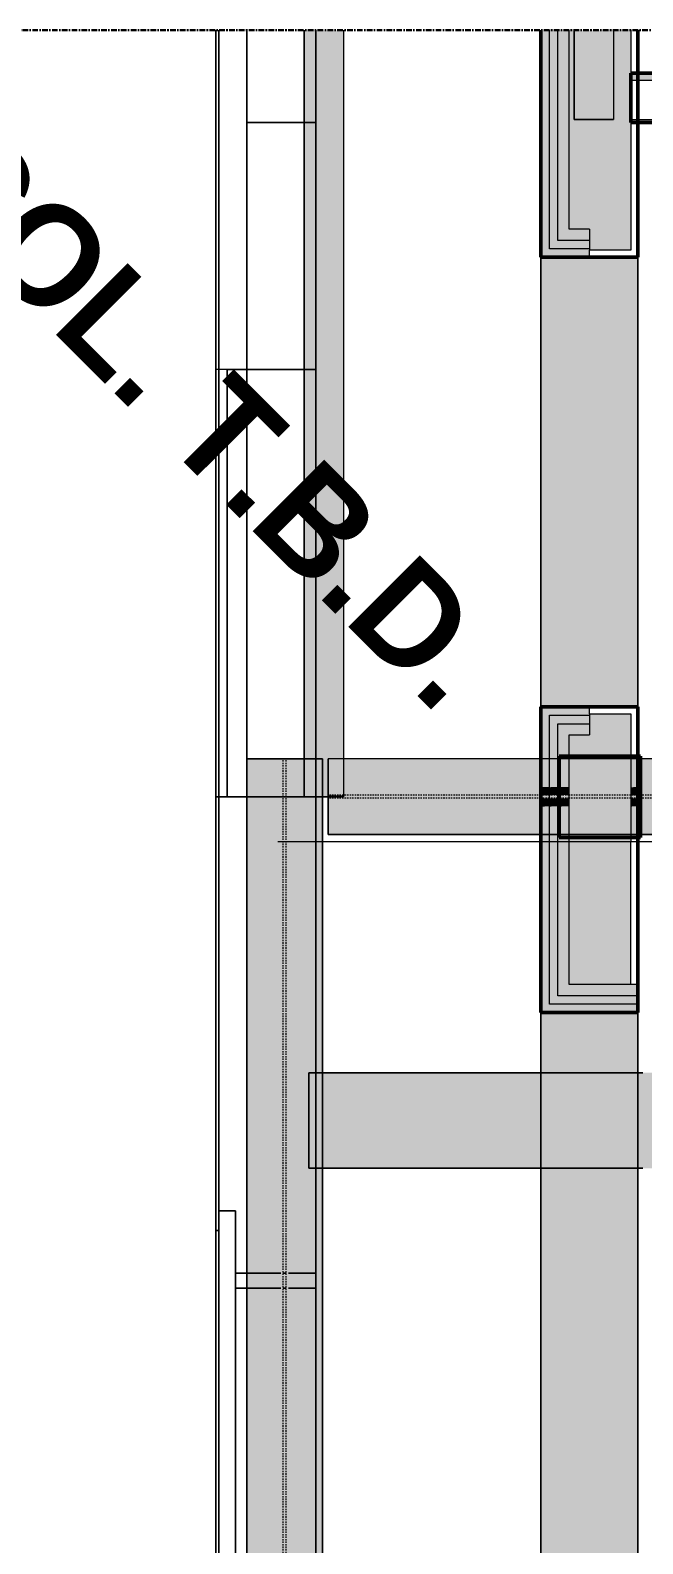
# Model space of a CAD drawing. Header units: inches. Extents: x -15746 to 650, y -81 to 12338.
# Drawn here: x -1324.6 to -1270.1, y 11712.5 to 11847.2 of the extents above; entities that cross this region are included whole.
import ezdxf

# ---------------------------------------------------------------- set-up
doc = ezdxf.new("R2010")
doc.units = ezdxf.units.IN
doc.header["$MEASUREMENT"] = 0
doc.linetypes.add('Grid Line 1_2_', pattern=[0.875, 0.5, -0.125, 0.125, -0.125])
doc.linetypes.add('Hidden 1_8_', pattern=[0.1875, 0.125, -0.0625])
for name, color, linetype, lineweight in [('A-DETL-THIN', 151, 'Continuous', 9), ('A-WALL', 113, 'Continuous', 13), ('I-WALL', 2, 'Continuous', 13), ('S-BEAM', 12, 'Continuous', 9), ('S-COLS', 52, 'Continuous', 9), ('S-COLS-IDEN', 171, 'Continuous', 30), ('S-GRID', 1, 'Continuous', 9)]:
    doc.layers.add(name, color=color, linetype=linetype, lineweight=lineweight)
doc.styles.add('Century Gothic_B', font='', dxfattribs={"height": 9})
doc.styles.get('Century Gothic_B').set_extended_font_data('Century Gothic', bold=True)

# ---------------------------------------------------------------- blocks, each defined once
blk = doc.blocks.new('CTR - 1st Phase - Shell_rvt-2-FRAMING PLAN - 2ND FLOOR AT RAMP')
at = {"layer": 'A-WALL', "transparency": 33554585}
h = blk.add_hatch(color=23, dxfattribs=at)
h.paths.add_polyline_path([(-3831.07, 11551.9), (-3831.07, 11567.04), (-3823.2, 11567.04), (-3823.2, 11567.79), (-3831.82, 11567.79), (-3831.82, 11551.9)], flags=0)
h.paths.add_polyline_path([(-3823.2, 11759.79), (-3823.2, 11760.54), (-3831.07, 11760.54), (-3831.07, 11786.24), (-3827.51, 11786.24), (-3827.51, 11786.99), (-3831.82, 11786.99), (-3831.82, 11759.79), (-3825.9, 11759.79)], flags=0)
h.paths.add_polyline_path([(-3831.82, 11826.99), (-3827.51, 11826.99), (-3827.51, 11827.74), (-3831.07, 11827.74), (-3831.07, 11847.19), (-3831.82, 11847.19)], flags=0)
at = {"layer": 'A-WALL', "lineweight": 5, "transparency": 33554585}
h = blk.add_hatch(color=31, dxfattribs=at)
h.paths.add_polyline_path([(-3830.32, 11551.9), (-3830.32, 11566.29), (-3823.2, 11566.29), (-3823.2, 11567.04), (-3831.07, 11567.04), (-3831.07, 11551.9)], flags=0)
h.paths.add_polyline_path([(-3823.2, 11760.54), (-3823.2, 11761.29), (-3830.32, 11761.29), (-3830.32, 11785.49), (-3827.51, 11785.49), (-3827.51, 11786.24), (-3831.07, 11786.24), (-3831.07, 11760.54), (-3825.9, 11760.54)], flags=0)
h.paths.add_polyline_path([(-3831.07, 11827.74), (-3827.51, 11827.74), (-3827.51, 11828.49), (-3830.32, 11828.49), (-3830.32, 11847.19), (-3831.07, 11847.19)], flags=0)
h = blk.add_hatch(color=31, dxfattribs=at)
h.paths.add_polyline_path([(-3829.32, 11551.9), (-3829.32, 11565.29), (-3823.2, 11565.29), (-3823.2, 11566.29), (-3830.32, 11566.29), (-3830.32, 11551.9)], flags=0)
h.paths.add_polyline_path([(-3830.32, 11761.29), (-3823.2, 11761.29), (-3823.2, 11762.29), (-3829.32, 11762.29), (-3829.32, 11775.36), (-3830.2, 11775.36), (-3830.2, 11782.61), (-3829.32, 11782.61), (-3829.32, 11784.49), (-3827.51, 11784.49), (-3827.51, 11785.49), (-3830.32, 11785.49), (-3830.32, 11766.2)], flags=0)
h.paths.add_polyline_path([(-3830.32, 11828.49), (-3827.51, 11828.49), (-3827.51, 11829.49), (-3829.32, 11829.49), (-3829.32, 11847.19), (-3830.32, 11847.19)], flags=0)
h = blk.add_hatch(color=31, dxfattribs=at)
h.paths.add_polyline_path([(-3823.82, 11551.9), (-3823.82, 11565.29), (-3829.32, 11565.29), (-3829.32, 11551.9), (-3825.9, 11551.9)], flags=0)
h.paths.add_polyline_path([(-3829.32, 11762.29), (-3823.82, 11762.29), (-3823.82, 11775.36), (-3829.32, 11775.36), (-3829.32, 11766.2)], flags=0)
h.paths.add_polyline_path([(-3823.82, 11782.61), (-3823.82, 11786.36), (-3827.51, 11786.36), (-3827.51, 11784.49), (-3829.32, 11784.49), (-3829.32, 11782.61), (-3825.9, 11782.61)], flags=0)
h.paths.add_polyline_path([(-3825.9, 11827.61), (-3823.82, 11827.61), (-3823.82, 11847.19), (-3829.32, 11847.19), (-3829.32, 11829.49), (-3827.51, 11829.49), (-3827.51, 11827.61)], flags=0)
for color, points in [(13, [(-3831.82, 11786.99), (-3823.2, 11786.99), (-3823.2, 11826.99), (-3831.82, 11826.99), (-3831.82, 11806.71)]), (31, [(-3830.2, 11775.36), (-3829.32, 11775.36), (-3829.32, 11782.61), (-3830.2, 11782.61), (-3830.2, 11776.18)]), (31, [(-3829.32, 11775.36), (-3823.82, 11775.36), (-3823.82, 11782.61), (-3829.32, 11782.61), (-3829.32, 11776.33)]), (13, [(-3823.2, 11567.79), (-3823.2, 11759.79), (-3831.82, 11759.79), (-3831.82, 11567.79), (-3825.9, 11567.79)])]:
    blk.add_hatch(color=color, dxfattribs=at).paths.add_polyline_path(points, flags=0)
at = {"layer": 'A-WALL', "color": 254}
for p, q in [((-3860.72, 11817.01), (-3860.72, 11847.19)), ((-3860.47, 11742.15), (-3860.47, 11847.19)), ((-3857.97, 11838.99), (-3857.97, 11847.19)), ((-3851.85, 11847.19), (-3851.85, 11838.99)), ((-3851.85, 11838.99), (-3851.85, 11847.19)), ((-3823.2, 11847.19), (-3823.2, 11843.36)), ((-3852.87, 11838.99), (-3857.97, 11838.99)), ((-3857.97, 11838.99), (-3857.97, 11817.01)), ((-3857.97, 11817.01), (-3857.97, 11838.99)), ((-3851.85, 11838.99), (-3852.87, 11838.99)), ((-3851.85, 11838.99), (-3851.85, 11817.01)), ((-3851.85, 11817.01), (-3851.85, 11838.99)), ((-3823.2, 11838.99), (-3823.2, 11826.99)), ((-3823.2, 11826.99), (-3827.51, 11826.99)), ((-3860.72, 11778.99), (-3860.72, 11817.01)), ((-3860.72, 11817.01), (-3860.72, 11778.99)), ((-3859.72, 11817.01), (-3860.72, 11817.01)), ((-3852.87, 11817.01), (-3860.72, 11817.01)), ((-3859.72, 11817.01), (-3859.72, 11778.99)), ((-3859.72, 11778.99), (-3859.72, 11817.01)), ((-3859.72, 11817.01), (-3852.87, 11817.01)), ((-3852.87, 11817.01), (-3851.85, 11817.01)), ((-3851.85, 11817.01), (-3852.87, 11817.01)), ((-3851.85, 11782.35), (-3851.85, 11817.01)), ((-3851.85, 11817.01), (-3851.85, 11782.35)), ((-3823.2, 11786.99), (-3827.51, 11786.99)), ((-3823.2, 11786.99), (-3823.2, 11782.61)), ((-3851.85, 11782.35), (-3851.85, 11778.99)), ((-3851.85, 11778.99), (-3851.85, 11782.35)), ((-3823.2, 11782.61), (-3823.2, 11775.36)), ((-3860.72, 11740.4), (-3860.72, 11778.99)), ((-3860.7, 11778.99), (-3857.97, 11778.99)), ((-3859.72, 11778.99), (-3860.7, 11778.99)), ((-3857.97, 11778.99), (-3859.72, 11778.99)), ((-3857.97, 11778.99), (-3857.97, 11735.26)), ((-3857.97, 11735.26), (-3857.97, 11778.99)), ((-3857.97, 11778.99), (-3855.48, 11778.99)), ((-3855.48, 11778.99), (-3857.97, 11778.99)), ((-3855.48, 11778.99), (-3855.35, 11778.99)), ((-3855.35, 11778.99), (-3855.48, 11778.99)), ((-3855.35, 11778.99), (-3855.22, 11778.99)), ((-3855.22, 11778.99), (-3855.35, 11778.99)), ((-3855.22, 11778.99), (-3855.09, 11778.99)), ((-3855.09, 11778.99), (-3855.22, 11778.99)), ((-3855.09, 11778.99), (-3854.96, 11778.99)), ((-3854.96, 11778.99), (-3855.09, 11778.99)), ((-3854.74, 11778.99), (-3854.47, 11778.99)), ((-3854.47, 11778.99), (-3854.74, 11778.99)), ((-3851.85, 11778.99), (-3851.85, 11754.44)), ((-3823.2, 11775.36), (-3823.2, 11762.29)), ((-3851.85, 11754.42), (-3851.85, 11745.94)), ((-3851.85, 11745.94), (-3851.85, 11736.59)), ((-3860.47, 11740.4), (-3860.47, 11742.15)), ((-3860.47, 11742.15), (-3859.34, 11742.15)), ((-3859.34, 11742.15), (-3858.98, 11742.15)), ((-3858.98, 11742.15), (-3858.97, 11742.15)), ((-3858.97, 11742.15), (-3858.97, 11736.59)), ((-3860.72, 11702.38), (-3860.72, 11740.4)), ((-3860.72, 11740.4), (-3860.72, 11702.38)), ((-3860.47, 11740.4), (-3860.72, 11740.4)), ((-3860.47, 11740.4), (-3860.47, 11702.38)), ((-3860.47, 11702.38), (-3860.47, 11740.4)), ((-3858.97, 11736.59), (-3858.97, 11735.26)), ((-3858.97, 11735.26), (-3858.97, 11736.59)), ((-3858.97, 11736.59), (-3857.97, 11736.59)), ((-3857.97, 11736.59), (-3858.97, 11736.59)), ((-3857.97, 11736.59), (-3857.12, 11736.59)), ((-3857.12, 11736.59), (-3857.97, 11736.59)), ((-3857.12, 11736.59), (-3855.48, 11736.59)), ((-3855.48, 11736.59), (-3857.12, 11736.59)), ((-3855.46, 11736.59), (-3855.35, 11736.59)), ((-3855.35, 11736.59), (-3855.46, 11736.59)), ((-3855.33, 11736.59), (-3855.22, 11736.59)), ((-3855.22, 11736.59), (-3855.33, 11736.59)), ((-3855.2, 11736.59), (-3855.09, 11736.59)), ((-3855.09, 11736.59), (-3855.2, 11736.59)), ((-3855.07, 11736.59), (-3854.96, 11736.59)), ((-3854.96, 11736.59), (-3855.07, 11736.59)), ((-3854.26, 11736.59), (-3854.15, 11736.59)), ((-3854.15, 11736.59), (-3854.26, 11736.59)), ((-3854.12, 11736.59), (-3854.01, 11736.59)), ((-3854.01, 11736.59), (-3854.12, 11736.59)), ((-3853.98, 11736.59), (-3853.88, 11736.59)), ((-3853.88, 11736.59), (-3853.98, 11736.59)), ((-3853.84, 11736.59), (-3851.85, 11736.59)), ((-3851.85, 11736.59), (-3853.84, 11736.59)), ((-3851.85, 11736.59), (-3851.85, 11735.26)), ((-3851.85, 11735.26), (-3851.85, 11736.59)), ((-3858.97, 11735.26), (-3857.97, 11735.26)), ((-3857.97, 11735.26), (-3858.97, 11735.26)), ((-3858.97, 11707.39), (-3858.97, 11735.26)), ((-3858.97, 11735.26), (-3858.97, 11707.39)), ((-3857.97, 11735.26), (-3857.19, 11735.26)), ((-3857.19, 11735.26), (-3857.97, 11735.26)), ((-3854.74, 11735.26), (-3854.47, 11735.26)), ((-3854.47, 11735.26), (-3854.74, 11735.26))]:
    blk.add_line(p, q, dxfattribs=at)
at = {"layer": 'A-WALL', "color": 253}
for p, q in [((-3860.72, 11847.19), (-3860.72, 11740.4)), ((-3860.47, 11847.19), (-3860.47, 11740.4)), ((-3857.97, 11838.99), (-3857.97, 11847.19)), ((-3851.85, 11838.99), (-3851.85, 11847.19)), ((-3831.07, 11827.74), (-3831.07, 11847.19)), ((-3830.32, 11828.49), (-3830.32, 11847.19)), ((-3829.32, 11829.49), (-3829.32, 11847.19)), ((-3823.82, 11847.19), (-3823.82, 11827.61)), ((-3857.97, 11838.99), (-3851.85, 11838.99)), ((-3851.85, 11556.21), (-3851.85, 11838.99)), ((-3823.2, 11839.24), (-3823.2, 11838.99)), ((-3827.51, 11829.49), (-3829.32, 11829.49)), ((-3827.51, 11829.49), (-3827.51, 11828.49)), ((-3827.51, 11827.74), (-3831.07, 11827.74)), ((-3827.51, 11828.49), (-3830.32, 11828.49)), ((-3827.51, 11828.49), (-3827.51, 11827.74)), ((-3827.51, 11827.74), (-3827.51, 11827.61)), ((-3827.51, 11826.99), (-3827.51, 11827.61)), ((-3823.82, 11827.61), (-3827.51, 11827.61)), ((-3831.82, 11826.99), (-3831.82, 11786.99)), ((-3823.2, 11786.99), (-3823.2, 11826.99)), ((-3827.51, 11786.36), (-3827.51, 11786.99)), ((-3831.07, 11774.99), (-3831.07, 11786.24)), ((-3831.07, 11786.24), (-3827.51, 11786.24)), ((-3830.32, 11774.99), (-3830.32, 11785.49)), ((-3830.32, 11785.49), (-3827.51, 11785.49)), ((-3827.51, 11786.36), (-3827.51, 11786.24)), ((-3827.51, 11786.36), (-3823.82, 11786.36)), ((-3827.51, 11786.24), (-3827.51, 11785.49)), ((-3827.51, 11785.49), (-3827.51, 11784.49)), ((-3823.82, 11786.36), (-3823.82, 11782.61)), ((-3829.32, 11782.61), (-3829.32, 11784.49)), ((-3829.32, 11784.49), (-3827.51, 11784.49)), ((-3829.32, 11775.36), (-3829.32, 11782.61)), ((-3823.82, 11782.61), (-3823.82, 11775.36)), ((-3831.07, 11760.54), (-3831.07, 11774.99)), ((-3830.32, 11761.29), (-3830.32, 11774.99)), ((-3829.32, 11774.99), (-3829.32, 11775.36)), ((-3829.32, 11762.29), (-3829.32, 11774.99)), ((-3823.82, 11775.36), (-3823.82, 11774.99)), ((-3823.82, 11762.29), (-3823.82, 11774.99)), ((-3823.2, 11761.29), (-3830.32, 11761.29)), ((-3823.82, 11762.29), (-3829.32, 11762.29)), ((-3823.2, 11762.29), (-3823.82, 11762.29)), ((-3823.2, 11762.29), (-3823.2, 11761.29)), ((-3823.2, 11760.54), (-3831.07, 11760.54)), ((-3831.82, 11759.79), (-3831.82, 11567.79)), ((-3823.2, 11567.79), (-3823.2, 11759.79)), ((-3858.97, 11742.15), (-3860.47, 11742.15)), ((-3858.97, 11700.63), (-3858.97, 11742.15)), ((-3860.72, 11740.4), (-3860.72, 11702.38)), ((-3860.47, 11740.4), (-3860.72, 11740.4)), ((-3860.47, 11740.4), (-3860.47, 11702.38))]:
    blk.add_line(p, q, dxfattribs=at)
at = {"layer": 'A-WALL', "color": 50}
for p, q in [((-3857.97, 11847.19), (-3857.97, 11838.99)), ((-3857.97, 11838.99), (-3857.97, 11847.19)), ((-3851.85, 11847.19), (-3851.85, 11838.99)), ((-3823.2, 11843.36), (-3823.2, 11842.74)), ((-3823.2, 11842.74), (-3823.2, 11839.24)), ((-3851.85, 11838.99), (-3851.85, 11817.01)), ((-3860.72, 11778.99), (-3860.72, 11817.01)), ((-3860.72, 11778.99), (-3860.72, 11817.01)), ((-3860.72, 11817.01), (-3860.72, 11778.99)), ((-3859.72, 11817.01), (-3860.72, 11817.01)), ((-3857.97, 11817.01), (-3860.72, 11817.01)), ((-3859.72, 11817.01), (-3859.72, 11778.99)), ((-3859.72, 11778.99), (-3859.72, 11817.01)), ((-3859.72, 11817.01), (-3857.97, 11817.01)), ((-3857.97, 11817.01), (-3857.97, 11782.35)), ((-3857.97, 11782.35), (-3857.97, 11817.01)), ((-3857.97, 11817.01), (-3852.87, 11817.01)), ((-3852.87, 11817.01), (-3857.97, 11817.01)), ((-3852.87, 11817.01), (-3851.85, 11817.01)), ((-3851.85, 11817.01), (-3852.87, 11817.01)), ((-3851.85, 11817.01), (-3851.85, 11782.35)), ((-3851.85, 11782.35), (-3851.85, 11817.01)), ((-3851.85, 11817.01), (-3851.85, 11782.35)), ((-3851.85, 11782.35), (-3851.85, 11817.01)), ((-3851.85, 11817.01), (-3851.85, 11782.35)), ((-3857.97, 11782.35), (-3857.97, 11778.99)), ((-3857.97, 11778.99), (-3857.97, 11782.35)), ((-3851.85, 11782.35), (-3851.85, 11778.99)), ((-3851.85, 11778.99), (-3851.85, 11782.35)), ((-3851.85, 11782.35), (-3851.85, 11778.99)), ((-3860.7, 11778.99), (-3857.97, 11778.99)), ((-3859.72, 11778.99), (-3860.7, 11778.99)), ((-3857.97, 11778.99), (-3859.72, 11778.99)), ((-3857.97, 11778.99), (-3855.51, 11778.99)), ((-3855.51, 11778.99), (-3857.97, 11778.99)), ((-3855.48, 11778.99), (-3855.35, 11778.99)), ((-3855.35, 11778.99), (-3855.48, 11778.99)), ((-3855.35, 11778.99), (-3855.22, 11778.99)), ((-3855.22, 11778.99), (-3855.35, 11778.99)), ((-3855.22, 11778.99), (-3855.09, 11778.99)), ((-3855.09, 11778.99), (-3855.22, 11778.99)), ((-3855.09, 11778.99), (-3854.96, 11778.99)), ((-3854.96, 11778.99), (-3855.09, 11778.99)), ((-3854.91, 11778.99), (-3854.85, 11778.99)), ((-3854.85, 11778.99), (-3854.91, 11778.99)), ((-3854.85, 11778.99), (-3854.8, 11778.99)), ((-3854.8, 11778.99), (-3854.85, 11778.99)), ((-3854.8, 11778.99), (-3854.74, 11778.99)), ((-3854.74, 11778.99), (-3854.8, 11778.99)), ((-3854.74, 11778.99), (-3854.47, 11778.99)), ((-3854.47, 11778.99), (-3854.74, 11778.99)), ((-3854.47, 11778.99), (-3854.42, 11778.99)), ((-3854.42, 11778.99), (-3854.47, 11778.99)), ((-3854.42, 11778.99), (-3854.37, 11778.99)), ((-3854.37, 11778.99), (-3854.42, 11778.99)), ((-3854.36, 11778.99), (-3854.31, 11778.99)), ((-3854.31, 11778.99), (-3854.36, 11778.99)), ((-3854.31, 11778.99), (-3854.13, 11778.99)), ((-3854.13, 11778.99), (-3854.31, 11778.99)), ((-3854.13, 11778.99), (-3854, 11778.99)), ((-3854, 11778.99), (-3854.13, 11778.99)), ((-3853.99, 11778.99), (-3853.87, 11778.99)), ((-3853.87, 11778.99), (-3853.99, 11778.99)), ((-3853.86, 11778.99), (-3853.73, 11778.99)), ((-3853.73, 11778.99), (-3853.86, 11778.99)), ((-3853.73, 11778.99), (-3852.87, 11778.99)), ((-3852.87, 11778.99), (-3853.73, 11778.99)), ((-3852.87, 11778.99), (-3851.85, 11778.99)), ((-3851.85, 11778.99), (-3852.87, 11778.99)), ((-3860.72, 11702.38), (-3860.72, 11740.4)), ((-3860.72, 11740.4), (-3860.47, 11740.4)), ((-3860.47, 11740.4), (-3860.72, 11740.4)), ((-3860.47, 11702.38), (-3860.47, 11740.4)), ((-3858.97, 11736.59), (-3858.97, 11735.26)), ((-3854.74, 11736.59), (-3854.47, 11736.59)), ((-3854.47, 11736.59), (-3854.74, 11736.59)), ((-3851.85, 11736.59), (-3851.85, 11735.26)), ((-3858.97, 11735.26), (-3858.97, 11708.71)), ((-3858.97, 11735.26), (-3858.97, 11708.71)), ((-3858.97, 11708.71), (-3858.97, 11735.26)), ((-3857.97, 11735.26), (-3857.97, 11720.05)), ((-3857.97, 11720.05), (-3857.97, 11735.26)), ((-3851.85, 11735.26), (-3851.85, 11707.39)), ((-3851.85, 11707.39), (-3851.85, 11735.26)), ((-3851.85, 11735.26), (-3851.85, 11708.71)), ((-3851.85, 11735.26), (-3851.85, 11708.71)), ((-3851.85, 11708.71), (-3851.85, 11735.26)), ((-3857.97, 11720.05), (-3857.97, 11707.39)), ((-3857.97, 11707.39), (-3857.97, 11720.05))]:
    blk.add_line(p, q, dxfattribs=at)
at = {"layer": 'A-WALL', "color": 53, "lineweight": 50}
for p, q in [((-3831.82, 11826.99), (-3831.82, 11847.19)), ((-3823.2, 11847.19), (-3823.2, 11826.99)), ((-3823.2, 11826.99), (-3831.82, 11826.99)), ((-3831.82, 11759.79), (-3831.82, 11786.99)), ((-3831.82, 11786.99), (-3823.2, 11786.99)), ((-3823.2, 11786.99), (-3823.2, 11782.61)), ((-3823.2, 11782.61), (-3823.2, 11775.36)), ((-3823.2, 11775.36), (-3823.2, 11759.79)), ((-3823.2, 11759.79), (-3831.82, 11759.79))]:
    blk.add_line(p, q, dxfattribs=at)
at = {"layer": 'A-WALL', "color": 33}
for p, q in [((-3831.82, 11551.9), (-3831.82, 11847.19)), ((-3827.51, 11826.99), (-3831.82, 11826.99)), ((-3823.2, 11826.99), (-3823.2, 11786.99)), ((-3827.51, 11786.99), (-3831.82, 11786.99)), ((-3823.2, 11760.54), (-3823.2, 11567.04)), ((-3823.2, 11759.79), (-3831.82, 11759.79))]:
    blk.add_line(p, q, dxfattribs=at)
at = {"layer": 'A-WALL', "color": 9}
for p, q in [((-3851.85, 11778.99), (-3851.85, 11782.35)), ((-3851.85, 11782.35), (-3851.85, 11778.99)), ((-3854.91, 11778.99), (-3854.85, 11778.99)), ((-3854.85, 11778.99), (-3854.91, 11778.99)), ((-3854.85, 11778.99), (-3854.8, 11778.99)), ((-3854.8, 11778.99), (-3854.85, 11778.99)), ((-3854.8, 11778.99), (-3854.74, 11778.99)), ((-3854.74, 11778.99), (-3854.8, 11778.99)), ((-3854.47, 11778.99), (-3854.42, 11778.99)), ((-3854.42, 11778.99), (-3854.47, 11778.99)), ((-3854.42, 11778.99), (-3854.37, 11778.99)), ((-3854.37, 11778.99), (-3854.42, 11778.99)), ((-3854.36, 11778.99), (-3854.31, 11778.99)), ((-3854.31, 11778.99), (-3854.36, 11778.99)), ((-3854.31, 11778.99), (-3854.13, 11778.99)), ((-3854.13, 11778.99), (-3854.31, 11778.99)), ((-3854.13, 11778.99), (-3854, 11778.99)), ((-3854, 11778.99), (-3854.13, 11778.99)), ((-3853.99, 11778.99), (-3853.87, 11778.99)), ((-3853.87, 11778.99), (-3853.99, 11778.99)), ((-3853.86, 11778.99), (-3852.87, 11778.99)), ((-3852.87, 11778.99), (-3853.86, 11778.99)), ((-3852.87, 11778.99), (-3851.85, 11778.99)), ((-3851.85, 11778.99), (-3852.87, 11778.99)), ((-3851.85, 11778.99), (-3851.85, 11754.44)), ((-3851.85, 11754.44), (-3851.85, 11778.99)), ((-3823.2, 11761.29), (-3823.2, 11760.54)), ((-3851.85, 11754.42), (-3851.85, 11745.94)), ((-3851.85, 11745.94), (-3851.85, 11754.42)), ((-3851.85, 11745.94), (-3851.85, 11735.26)), ((-3851.85, 11735.26), (-3851.85, 11745.94)), ((-3857.19, 11735.26), (-3855.48, 11735.26)), ((-3855.48, 11735.26), (-3857.19, 11735.26)), ((-3855.46, 11735.26), (-3855.35, 11735.26)), ((-3855.35, 11735.26), (-3855.46, 11735.26)), ((-3855.33, 11735.26), (-3855.22, 11735.26)), ((-3855.22, 11735.26), (-3855.33, 11735.26)), ((-3855.2, 11735.26), (-3855.09, 11735.26)), ((-3855.09, 11735.26), (-3855.2, 11735.26)), ((-3855.07, 11735.26), (-3854.96, 11735.26)), ((-3854.96, 11735.26), (-3855.07, 11735.26)), ((-3854.26, 11735.26), (-3854.15, 11735.26)), ((-3854.15, 11735.26), (-3854.26, 11735.26)), ((-3854.12, 11735.26), (-3854.01, 11735.26)), ((-3854.01, 11735.26), (-3854.12, 11735.26)), ((-3853.98, 11735.26), (-3853.88, 11735.26)), ((-3853.88, 11735.26), (-3853.98, 11735.26)), ((-3853.84, 11735.26), (-3851.85, 11735.26)), ((-3851.85, 11735.26), (-3853.84, 11735.26)), ((-3851.85, 11735.26), (-3851.85, 11707.39)), ((-3851.85, 11707.39), (-3851.85, 11735.26))]:
    blk.add_line(p, q, dxfattribs=at)
blk = doc.blocks.new('CTR - 1st Phase - Common Walls_rvt-2-FRAMING PLAN - 2ND FLOOR AT RAMP')
at = {"layer": 'A-WALL', "lineweight": 5, "transparency": 33554585}
blk.add_hatch(color=10, dxfattribs=at).paths.add_polyline_path([(-3823.82, 11842.74), (-3742.95, 11842.74), (-3742.95, 11843.36), (-3823.82, 11843.36)], flags=0)
at = {"layer": 'A-WALL', "transparency": 33554585}
blk.add_hatch(color=252, dxfattribs=at).paths.add_polyline_path([(-3742.95, 11838.99), (-3742.95, 11839.24), (-3823.82, 11839.24), (-3823.82, 11838.99), (-3783.52, 11838.99)], flags=0)
at = {"layer": 'I-WALL', "lineweight": 5, "transparency": 33554585}
for points in [[(-3852.47, 11745.94), (-3851.85, 11745.94), (-3851.85, 11754.44), (-3852.47, 11754.44), (-3852.47, 11745.94)], [(-3851.85, 11745.94), (-3851.24, 11745.94), (-3851.24, 11754.44), (-3851.85, 11754.42), (-3851.85, 11745.94)], [(-3823.2, 11745.94), (-3823.2, 11754.44), (-3831.82, 11754.44), (-3831.82, 11745.94), (-3825.9, 11745.94)]]:
    blk.add_hatch(color=8, dxfattribs=at).paths.add_polyline_path(points, flags=0)
h = blk.add_hatch(color=8, dxfattribs=at)
h.paths.add_polyline_path([(-3822.76, 11745.94), (-3822.76, 11754.44), (-3823.2, 11754.44), (-3823.2, 11745.94)], flags=0)
h.paths.add_polyline_path([(-3831.82, 11745.94), (-3831.82, 11754.44), (-3851.24, 11754.41), (-3851.24, 11745.94), (-3847.09, 11745.94)], flags=0)
h = blk.add_hatch(color=8, dxfattribs=at)
h.paths.add_polyline_path([(-3501.42, 11745.94), (-3501.42, 11754.44), (-3534.23, 11754.44), (-3534.23, 11745.94), (-3505.3, 11745.94)], flags=0)
h.paths.add_polyline_path([(-3534.63, 11745.94), (-3534.63, 11754.44), (-3536.32, 11754.44), (-3536.32, 11745.94), (-3535.06, 11745.94)], flags=0)
h.paths.add_polyline_path([(-3536.71, 11745.94), (-3536.71, 11754.44), (-3582.12, 11754.44), (-3582.12, 11745.94)], flags=0)
h.paths.add_polyline_path([(-3583.36, 11745.94), (-3582.51, 11745.94), (-3582.51, 11754.44), (-3584.2, 11754.44), (-3584.2, 11745.94), (-3583.4, 11745.94)], flags=0)
h.paths.add_polyline_path([(-3584.6, 11745.94), (-3584.6, 11754.44), (-3630, 11754.44), (-3630, 11745.94)], flags=0)
h.paths.add_polyline_path([(-3630.39, 11745.94), (-3630.39, 11754.44), (-3632.08, 11754.44), (-3632.08, 11745.94), (-3630.82, 11745.94)], flags=0)
h.paths.add_polyline_path([(-3632.48, 11745.94), (-3632.48, 11754.44), (-3677.88, 11754.44), (-3677.88, 11745.94)], flags=0)
h.paths.add_polyline_path([(-3679.12, 11745.94), (-3678.27, 11745.94), (-3678.27, 11754.44), (-3679.97, 11754.44), (-3679.97, 11745.94), (-3679.16, 11745.94)], flags=0)
h.paths.add_polyline_path([(-3680.36, 11745.94), (-3680.36, 11754.44), (-3725.76, 11754.44), (-3725.76, 11745.94), (-3698.76, 11745.94)], flags=0)
h.paths.add_polyline_path([(-3727, 11745.94), (-3726.15, 11745.94), (-3726.15, 11754.44), (-3727.85, 11754.44), (-3727.85, 11745.94), (-3727.04, 11745.94)], flags=0)
h.paths.add_polyline_path([(-3728.24, 11745.94), (-3728.24, 11754.44), (-3773.64, 11754.44), (-3773.64, 11745.94)], flags=0)
h.paths.add_polyline_path([(-3774.88, 11745.94), (-3774.04, 11745.94), (-3774.04, 11754.44), (-3775.73, 11754.44), (-3775.73, 11745.94), (-3774.92, 11745.94)], flags=0)
h.paths.add_polyline_path([(-3776.12, 11745.94), (-3776.12, 11754.44), (-3821.52, 11754.44), (-3821.52, 11745.94), (-3783.52, 11745.94)], flags=0)
h.paths.add_polyline_path([(-3822.76, 11745.94), (-3821.92, 11745.94), (-3821.92, 11754.44), (-3822.76, 11754.44), (-3822.76, 11753.71)], flags=0)
at = {"layer": 'A-WALL', "color": 53, "lineweight": 50}
for p, q in [((-3823.82, 11838.99), (-3823.82, 11843.36)), ((-3823.82, 11843.36), (-3742.95, 11843.36)), ((-3742.95, 11838.99), (-3823.82, 11838.99))]:
    blk.add_line(p, q, dxfattribs=at)
at = {"layer": 'A-WALL', "color": 255}
blk.add_line((-3823.82, 11843.36), (-3823.82, 11842.74), dxfattribs=at)
at = {"layer": 'A-WALL', "color": 50}
for p, q in [((-3823.82, 11843.36), (-3823.2, 11843.36)), ((-3823.82, 11842.74), (-3823.82, 11839.24))]:
    blk.add_line(p, q, dxfattribs=at)
at = {"layer": 'A-WALL', "color": 253}
for p, q in [((-3823.82, 11842.74), (-3742.95, 11842.74)), ((-3823.82, 11839.24), (-3742.95, 11839.24)), ((-3823.82, 11839.24), (-3823.82, 11838.99))]:
    blk.add_line(p, q, dxfattribs=at)
at = {"layer": 'A-WALL', "color": 254}
for p, q in [((-3823.2, 11843.36), (-3742.95, 11843.36)), ((-3823.2, 11838.99), (-3823.82, 11838.99))]:
    blk.add_line(p, q, dxfattribs=at)
at = {"layer": 'A-WALL', "color": 9}
blk.add_line((-3819.32, 11838.99), (-3823.2, 11838.99), dxfattribs=at)
at = {"layer": 'I-WALL', "color": 9}
for p, q in [((-3852.47, 11754.44), (-3851.85, 11754.44)), ((-3851.85, 11754.44), (-3852.47, 11754.44)), ((-3852.47, 11745.94), (-3852.47, 11754.44)), ((-3852.47, 11754.44), (-3852.47, 11745.94)), ((-3852.47, 11745.94), (-3851.85, 11745.94)), ((-3851.85, 11745.94), (-3852.47, 11745.94))]:
    blk.add_line(p, q, dxfattribs=at)
at = {"layer": 'I-WALL', "color": 253}
for p, q in [((-3851.85, 11754.44), (-3851.24, 11754.44)), ((-3851.24, 11754.44), (-3851.85, 11754.44)), ((-3851.24, 11754.44), (-3831.82, 11754.44)), ((-3831.82, 11754.44), (-3851.24, 11754.44)), ((-3823.2, 11754.44), (-3822.76, 11754.44)), ((-3822.76, 11754.44), (-3823.2, 11754.44)), ((-3851.85, 11745.94), (-3851.24, 11745.94)), ((-3851.24, 11745.94), (-3851.85, 11745.94)), ((-3851.24, 11745.94), (-3831.82, 11745.94)), ((-3831.82, 11745.94), (-3851.24, 11745.94)), ((-3823.2, 11745.94), (-3822.76, 11745.94)), ((-3822.76, 11745.94), (-3823.2, 11745.94))]:
    blk.add_line(p, q, dxfattribs=at)
at = {"layer": 'I-WALL', "color": 23}
for p, q in [((-3831.82, 11754.44), (-3823.2, 11754.44)), ((-3823.2, 11745.94), (-3831.82, 11745.94))]:
    blk.add_line(p, q, dxfattribs=at)
at = {"layer": 'I-WALL', "color": 33}
for p, q in [((-3823.2, 11754.44), (-3831.82, 11754.44)), ((-3831.82, 11745.94), (-3823.2, 11745.94))]:
    blk.add_line(p, q, dxfattribs=at)
blk = doc.blocks.new('W-Wide Flange - BEAM SIZE TBD-1867174-FRAMING PLAN - 2ND FLOOR AT RAMP')
at = {"layer": 'S-BEAM', "transparency": 33554483}
h = blk.add_hatch(color=256, dxfattribs=at)
h.paths.add_polyline_path([(-40.63, 3.36), (-47.14, 3.36), (-47.14, 0.87), (19.98, 0.87), (19.98, 3.36), (-30.04, 3.36)], flags=0)
h.paths.add_polyline_path([(44.12, 3.36), (28.86, 3.36), (28.86, 0.87), (47.78, 0.87), (47.78, 3.36)], flags=0)
h = blk.add_hatch(color=256, dxfattribs=at)
h.paths.add_polyline_path([(-40.63, 3.36), (-47.14, 3.36), (-47.14, -3.37), (19.98, -3.37), (19.98, 3.36), (-30.04, 3.36)], flags=0)
h.paths.add_polyline_path([(44.12, 3.36), (28.86, 3.36), (28.86, -3.37), (47.78, -3.37), (47.78, 3.36)], flags=0)
for points in [[(19.98, 3.36), (19.98, 0.87), (20.23, 0.87), (20.23, 3.36)], [(19.98, 3.36), (19.98, -3.37), (20.23, -3.37), (20.23, 3.36)], [(20.27, 3.36), (20.23, 3.36), (20.23, 0.87), (20.86, 0.87), (20.86, 3.36)], [(20.27, 3.36), (20.23, 3.36), (20.23, -3.37), (20.86, -3.37), (20.86, 3.36)], [(26.36, 3.36), (20.86, 3.36), (20.86, 0.87), (26.36, 0.87), (26.36, 2.66)], [(26.36, 3.36), (20.86, 3.36), (20.86, -3.37), (26.36, -3.37), (26.36, 2.66)], [(26.36, 3.36), (26.36, 0.87), (27.23, 0.87), (27.23, 3.36)], [(26.36, 3.36), (26.36, -3.37), (27.23, -3.37), (27.23, 3.36)], [(27.36, 3.36), (27.23, 3.36), (27.23, 0.87), (27.36, 0.87), (27.36, 2.66)], [(27.36, 3.36), (27.23, 3.36), (27.23, -3.37), (27.36, -3.37), (27.36, 2.66)], [(27.36, 3.36), (27.36, 0.87), (28.11, 0.87), (28.11, 3.36), (28.06, 3.36)], [(28.11, 3.36), (27.36, 3.36), (27.36, -3.37), (28.11, -3.37), (28.11, 2.66)], [(28.86, 3.36), (28.11, 3.36), (28.11, 0.87), (28.86, 0.87), (28.86, 2.66)], [(28.86, 3.36), (28.11, 3.36), (28.11, -3.37), (28.86, -3.37), (28.86, 2.66)], [(20.23, 0.87), (19.98, 0.84), (19.98, 0.13), (20.23, 0.15), (20.23, 0.84)], [(20.86, 0.87), (20.23, 0.84), (20.23, 0.13), (20.86, 0.15), (20.86, 0.84)], [(24.55, 0.87), (20.86, 0.84), (20.86, 0.13), (26.36, 0.15), (26.36, 0.87), (25.76, 0.87)], [(27.23, 0.87), (26.36, 0.85), (26.36, 0.13), (27.23, 0.15), (27.23, 0.85)], [(27.36, 0.87), (27.23, 0.85), (27.23, 0.13), (27.36, 0.15), (27.36, 0.85)], [(28.11, 0.87), (27.36, 0.85), (27.36, 0.13), (28.11, 0.15), (28.11, 0.85)], [(28.65, 0.87), (28.11, 0.85), (28.11, 0.13), (28.86, 0.14), (28.86, 0.87)], [(20.23, -0.14), (19.98, -0.15), (19.98, -0.88), (20.23, -0.84), (20.23, -0.15)], [(19.98, -0.88), (19.98, -3.37), (20.23, -3.37), (20.23, -0.88)], [(20.23, -0.14), (20.23, -0.88), (20.86, -0.84), (20.86, -0.14), (20.46, -0.14)], [(20.5, -0.88), (20.23, -0.88), (20.23, -3.37), (20.86, -3.37), (20.86, -0.88)], [(22.46, -0.14), (20.86, -0.15), (20.86, -0.88), (26.36, -0.85), (26.36, -0.14), (22.93, -0.14)], [(22.75, -0.88), (20.86, -0.88), (20.86, -3.37), (26.36, -3.37), (26.36, -0.88), (22.93, -0.88)], [(27.23, -0.14), (26.36, -0.15), (26.36, -0.88), (27.23, -0.85), (27.23, -0.15)], [(26.36, -0.88), (26.36, -3.37), (27.23, -3.37), (27.23, -0.88), (26.84, -0.88)], [(27.23, -0.14), (27.23, -0.88), (27.36, -0.85), (27.36, -0.14)], [(27.23, -0.88), (27.23, -3.37), (27.36, -3.37), (27.36, -0.88)], [(28.11, -0.14), (27.36, -0.15), (27.36, -0.88), (28.11, -0.85), (28.11, -0.15)], [(27.36, -0.88), (27.36, -3.37), (28.11, -3.37), (28.11, -0.88), (27.76, -0.88)], [(28.11, -0.14), (28.11, -0.88), (28.86, -0.85), (28.86, -0.14), (28.23, -0.14)], [(28.86, -0.88), (28.11, -0.88), (28.11, -3.37), (28.86, -3.37)]]:
    blk.add_hatch(color=256, dxfattribs=at).paths.add_polyline_path(points, flags=0)
h = blk.add_hatch(color=256, dxfattribs=at)
h.paths.add_polyline_path([(19.98, 0.87), (-47.14, 0.87), (-47.14, 0.13), (19.98, 0.15), (19.98, 0.84)], flags=0)
h.paths.add_polyline_path([(47.78, 0.87), (28.86, 0.85), (28.86, 0.13), (47.78, 0.13), (47.78, 0.74)], flags=0)
h = blk.add_hatch(color=256, dxfattribs=at)
h.paths.add_polyline_path([(19.98, -0.14), (-47.14, -0.14), (-47.14, -0.88), (19.98, -0.84), (19.98, -0.15)], flags=0)
h.paths.add_polyline_path([(33.53, -0.14), (28.86, -0.14), (28.86, -0.88), (47.78, -0.88), (47.78, -0.14), (44.12, -0.14)], flags=0)
h = blk.add_hatch(color=256, dxfattribs=at)
h.paths.add_polyline_path([(17.64, -0.88), (-47.14, -0.88), (-47.14, -3.37), (19.98, -3.37), (19.98, -0.88), (18.56, -0.88)], flags=0)
h.paths.add_polyline_path([(44.12, -0.88), (28.86, -0.88), (28.86, -3.37), (47.78, -3.37), (47.78, -0.88)], flags=0)
at = {"layer": 'S-BEAM'}
for p, q in [((-47.14, 3.36), (-47.14, -3.37)), ((-47.14, 0.13), (-47.14, 3.36)), ((-47.14, 3.36), (-47.14, 0.87)), ((-47.14, 0.87), (-47.14, 3.36)), ((19.98, 3.36), (-47.14, 3.36)), ((-47.14, 3.36), (-29.32, 3.36)), ((-47.14, 3.36), (-29.32, 3.36)), ((-47.14, 3.36), (19.98, 3.36)), ((-29.32, 3.36), (-28.93, 3.36)), ((-29.32, 3.36), (-28.93, 3.36)), ((-28.93, 3.36), (-28.5, 3.36)), ((-28.93, 3.36), (-28.5, 3.36)), ((-28.5, 3.36), (-28.12, 3.36)), ((-28.5, 3.36), (-28.12, 3.36)), ((-28.04, 3.36), (-27.67, 3.36)), ((-28.04, 3.36), (-27.67, 3.36)), ((-27.67, 3.36), (-27.24, 3.36)), ((-27.67, 3.36), (-27.24, 3.36)), ((-27.24, 3.36), (-26.84, 3.36)), ((-27.24, 3.36), (-26.84, 3.36)), ((-26.84, 3.36), (18.56, 3.36)), ((-26.84, 3.36), (18.56, 3.36)), ((18.56, 3.36), (18.95, 3.36)), ((18.56, 3.36), (18.95, 3.36)), ((18.95, 3.36), (19.38, 3.36)), ((18.95, 3.36), (19.38, 3.36)), ((19.38, 3.36), (19.76, 3.36)), ((19.38, 3.36), (19.76, 3.36)), ((19.8, 3.36), (19.98, 3.36)), ((19.8, 3.36), (19.98, 3.36)), ((20.23, 3.36), (19.98, 3.36)), ((19.98, 3.36), (20.23, 3.36)), ((19.98, 3.36), (20.23, 3.36)), ((19.98, 3.36), (20.23, 3.36)), ((20.86, 3.36), (20.27, 3.36)), ((20.27, 3.36), (20.86, 3.36)), ((20.27, 3.36), (20.86, 3.36)), ((20.27, 3.36), (20.86, 3.36)), ((26.36, 3.36), (20.86, 3.36)), ((20.86, 3.36), (26.36, 3.36)), ((20.86, 3.36), (26.36, 3.36)), ((20.86, 3.36), (26.36, 3.36)), ((27.23, 3.36), (26.36, 3.36)), ((26.36, 3.36), (27.23, 3.36)), ((26.36, 3.36), (27.23, 3.36)), ((26.36, 3.36), (27.23, 3.36)), ((27.36, 3.36), (27.23, 3.36)), ((27.23, 3.36), (27.36, 3.36)), ((27.23, 3.36), (27.36, 3.36)), ((27.23, 3.36), (27.36, 3.36)), ((28.11, 3.36), (27.36, 3.36)), ((27.36, 3.36), (28.11, 3.36)), ((27.36, 3.36), (28.11, 3.36)), ((27.36, 3.36), (28.11, 3.36)), ((28.82, 3.36), (28.11, 3.36)), ((28.11, 3.36), (28.82, 3.36)), ((28.11, 3.36), (28.82, 3.36)), ((28.11, 3.36), (28.82, 3.36)), ((47.78, 3.36), (28.86, 3.36)), ((28.86, 3.36), (47.78, 3.36)), ((28.86, 3.36), (47.78, 3.36)), ((28.86, 3.36), (47.78, 3.36)), ((47.78, 3.36), (47.78, 0.87)), ((47.78, 0.87), (47.78, 3.36)), ((47.78, 3.36), (47.78, 0.13)), ((47.78, -3.37), (47.78, 3.36)), ((-47.14, 0.87), (-47.14, 0.13)), ((-47.14, 0.13), (-47.14, 0.87)), ((-47.14, -0.14), (-47.14, 0.13)), ((47.78, 0.87), (47.78, 0.13)), ((47.78, 0.13), (47.78, 0.87)), ((47.78, 0.13), (47.78, -0.14)), ((-47.14, -0.88), (-47.14, -0.14)), ((-47.14, -0.14), (-47.14, -0.88)), ((-47.14, -3.37), (-47.14, -0.14)), ((-47.14, -3.37), (-47.14, -0.88)), ((-47.14, -0.88), (-47.14, -3.37)), ((47.78, -0.14), (47.78, -3.37)), ((47.78, -0.88), (47.78, -0.14)), ((47.78, -0.14), (47.78, -0.88)), ((47.78, -3.37), (47.78, -0.88)), ((47.78, -0.88), (47.78, -3.37)), ((-47.14, -3.37), (-28.08, -3.37)), ((-47.14, -3.37), (-28.08, -3.37)), ((-47.14, -3.37), (19.98, -3.37)), ((-47.14, -3.37), (19.98, -3.37)), ((-28.04, -3.37), (-27.67, -3.37)), ((-28.04, -3.37), (-27.67, -3.37)), ((-27.67, -3.37), (-27.24, -3.37)), ((-27.67, -3.37), (-27.24, -3.37)), ((-27.24, -3.37), (-26.84, -3.37)), ((-27.24, -3.37), (-26.84, -3.37)), ((-26.84, -3.37), (18.56, -3.37)), ((-26.84, -3.37), (18.56, -3.37)), ((18.56, -3.37), (18.95, -3.37)), ((18.56, -3.37), (18.95, -3.37)), ((18.95, -3.37), (19.38, -3.37)), ((18.95, -3.37), (19.38, -3.37)), ((19.38, -3.37), (19.76, -3.37)), ((19.38, -3.37), (19.76, -3.37)), ((19.8, -3.37), (19.98, -3.37)), ((19.8, -3.37), (19.98, -3.37)), ((19.98, -3.37), (20.23, -3.37)), ((19.98, -3.37), (20.23, -3.37)), ((19.98, -3.37), (20.23, -3.37)), ((19.98, -3.37), (20.23, -3.37)), ((20.23, -3.37), (20.86, -3.37)), ((20.23, -3.37), (20.86, -3.37)), ((20.23, -3.37), (20.86, -3.37)), ((20.23, -3.37), (20.86, -3.37)), ((20.86, -3.37), (26.36, -3.37)), ((20.86, -3.37), (26.36, -3.37)), ((20.86, -3.37), (26.36, -3.37)), ((20.86, -3.37), (26.36, -3.37)), ((26.36, -3.37), (27.23, -3.37)), ((26.36, -3.37), (27.23, -3.37)), ((26.36, -3.37), (27.23, -3.37)), ((26.36, -3.37), (27.23, -3.37)), ((27.23, -3.37), (27.36, -3.37)), ((27.23, -3.37), (27.36, -3.37)), ((27.23, -3.37), (27.36, -3.37)), ((27.23, -3.37), (27.36, -3.37)), ((27.36, -3.37), (28.11, -3.37)), ((27.36, -3.37), (28.11, -3.37)), ((27.36, -3.37), (28.11, -3.37)), ((27.36, -3.37), (28.11, -3.37)), ((28.11, -3.37), (28.86, -3.37)), ((28.11, -3.37), (28.86, -3.37)), ((28.11, -3.37), (28.86, -3.37)), ((28.11, -3.37), (28.86, -3.37)), ((28.86, -3.37), (47.78, -3.37)), ((28.86, -3.37), (47.78, -3.37)), ((28.86, -3.37), (47.78, -3.37)), ((28.86, -3.37), (47.78, -3.37))]:
    blk.add_line(p, q, dxfattribs=at)
at = {"layer": 'S-BEAM', "linetype": 'Hidden 1_8_'}
for p, q in [((-47.14, 0.13), (19.98, 0.13)), ((19.98, 0.13), (20.23, 0.13)), ((20.23, 0.13), (20.86, 0.13)), ((20.86, 0.13), (26.36, 0.13)), ((26.36, 0.13), (27.23, 0.13)), ((27.23, 0.13), (27.36, 0.13)), ((27.36, 0.13), (28.11, 0.13)), ((28.11, 0.13), (28.86, 0.13)), ((28.86, 0.13), (47.78, 0.13)), ((-47.14, -0.14), (19.98, -0.14)), ((19.98, -0.14), (20.23, -0.14)), ((20.23, -0.14), (20.86, -0.14)), ((20.86, -0.14), (26.36, -0.14)), ((26.36, -0.14), (27.23, -0.14)), ((27.23, -0.14), (27.36, -0.14)), ((27.36, -0.14), (28.11, -0.14)), ((28.11, -0.14), (28.86, -0.14)), ((28.86, -0.14), (47.78, -0.14))]:
    blk.add_line(p, q, dxfattribs=at)
blk = doc.blocks.new('W-Wide Flange - BEAM SIZE TBD-1866899-FRAMING PLAN - 2ND FLOOR AT RAMP')
at = {"layer": 'S-BEAM', "transparency": 33554483}
h = blk.add_hatch(color=256, dxfattribs=at)
h.paths.add_polyline_path([(-106.77, 0.88), (-33.1, 0.88), (17.37, 3.37), (-106.77, 3.37), (-106.77, 3.08)], flags=0)
h.paths.add_polyline_path([(57.06, 3.37), (105.41, 0.88), (119.37, 0.88), (119.37, 3.37), (62.7, 3.37)], flags=0)
for points in [[(-106.77, 3.08), (-106.77, -2.76), (119.37, -2.76), (119.37, 3.37), (-106.77, 3.37)], [(-33.1, 0.88), (105.41, 0.88), (57.06, 3.37), (17.37, 3.37)], [(-48.1, 0.14), (119.37, 0.16), (105.41, 0.88), (-33.1, 0.88), (-47.77, 0.15)], [(-106.77, -2.76), (119.37, -2.76), (119.37, -0.87), (-68.57, -0.87), (-99.36, -2.39)], [(-68.57, -0.87), (119.37, -0.87), (119.37, -0.14), (-54.37, -0.17), (-68, -0.85)], [(-106.77, -3.36), (119.37, -3.36), (119.37, -2.76), (-106.77, -2.76)], [(-106.77, -3.36), (119.37, -3.36), (119.37, -2.76), (-106.77, -2.76)]]:
    blk.add_hatch(color=256, dxfattribs=at).paths.add_polyline_path(points, flags=0)
h = blk.add_hatch(color=256, dxfattribs=at)
h.paths.add_polyline_path([(-106.77, 0.36), (-106.77, 0.14), (-47.77, 0.15), (-33.1, 0.88), (-106.77, 0.88), (-106.77, 0.48)], flags=0)
h.paths.add_polyline_path([(105.41, 0.88), (119.37, 0.19), (119.37, 0.88), (113.34, 0.88)], flags=0)
at = {"layer": 'S-BEAM'}
for p, q in [((119.37, 3.37), (-106.77, 3.37)), ((57.06, 3.37), (17.37, 3.37)), ((57.06, 3.37), (17.37, 3.37)), ((57.06, 3.37), (17.37, 3.37)), ((119.37, 3.37), (57.06, 3.37)), ((119.37, 3.37), (57.06, 3.37)), ((119.37, 3.37), (57.06, 3.37)), ((119.37, -2.76), (119.37, 3.37)), ((119.37, 3.37), (119.37, 0.88)), ((119.37, 0.88), (119.37, 3.37)), ((119.37, 3.37), (119.37, 0.19)), ((119.37, 0.88), (119.37, 0.14)), ((119.37, 0.14), (119.37, 0.88)), ((119.37, 0.14), (119.37, -0.14)), ((119.37, -0.35), (119.37, -0.14)), ((119.37, -0.14), (119.37, -0.87)), ((119.37, -0.14), (119.37, -2.76)), ((119.37, -0.87), (119.37, -0.35)), ((119.37, -2.76), (119.37, -0.87)), ((119.37, -0.87), (119.37, -2.76)), ((-106.77, -3.36), (119.37, -3.36)), ((119.37, -3.36), (-106.77, -3.36)), ((119.37, -3.36), (-106.77, -3.36)), ((119.37, -3.36), (-106.77, -3.36)), ((119.37, -3.36), (119.37, -2.76)), ((119.37, -2.76), (119.37, -3.36)), ((119.37, -3.36), (119.37, -2.76)), ((119.37, -2.76), (119.37, -3.36))]:
    blk.add_line(p, q, dxfattribs=at)
at = {"layer": 'S-BEAM', "linetype": 'Hidden 1_8_'}
for p, q in [((-106.77, 0.14), (119.37, 0.14)), ((-106.77, -0.14), (119.37, -0.14))]:
    blk.add_line(p, q, dxfattribs=at)
blk = doc.blocks.new('Timber-Column - COL_ T_B_D_-1868439-FRAMING PLAN - 2ND FLOOR AT RAMP')
at = {"layer": 'S-COLS', "transparency": 33554483}
blk.add_hatch(color=256, dxfattribs=at).paths.add_polyline_path([(3.62, -3.63), (3.62, 3.62), (-3.63, 3.62), (-3.63, -3.63), (0.67, -3.63)], flags=0)
at = {"layer": 'S-COLS', "lineweight": 50}
for p, q in [((-3.63, 3.62), (3.62, 3.62)), ((-3.63, -3.63), (-3.63, 3.62)), ((3.62, 3.62), (3.62, -3.63)), ((3.62, -3.63), (-3.63, -3.63))]:
    blk.add_line(p, q, dxfattribs=at)
at = {"layer": 'S-COLS'}
for p, q in [((-2.75, 3.62), (-3.63, 3.62)), ((-3.63, 3.62), (-3.63, -3.63)), ((2.75, 3.62), (-2.75, 3.62)), ((3.38, 3.62), (2.75, 3.62)), ((3.62, 3.62), (3.38, 3.62)), ((3.62, -3.63), (3.62, 3.62)), ((-3.63, -3.63), (-2.75, -3.63)), ((-2.75, -3.63), (2.75, -3.63)), ((2.75, -3.63), (3.35, -3.63)), ((3.38, -3.63), (3.62, -3.63))]:
    blk.add_line(p, q, dxfattribs=at)
blk = doc.blocks.new('TRUSS - 22_-V237-FRAMING PLAN - 2ND FLOOR AT RAMP')
at = {"layer": 'S-BEAM', "transparency": 33554483}
blk.add_hatch(color=256, dxfattribs=at).paths.add_polyline_path([(138.3, -0.04), (138.3, 1.75), (130.35, 1.75), (130.35, -1.75), (138.3, -1.75), (138.3, -0.39)], flags=0)
at = {"layer": 'S-BEAM'}
for p, q in [((130.35, 1.75), (138.3, 1.75)), ((130.35, 1.75), (138.3, 1.75)), ((138.3, -1.75), (138.3, 1.75)), ((138.3, 1.75), (138.3, -1.75)), ((138.3, -1.75), (130.35, -1.75)), ((130.35, -1.75), (138.3, -1.75))]:
    blk.add_line(p, q, dxfattribs=at)
blk = doc.blocks.new('TRUSS - 22_-1868990-FRAMING PLAN - 2ND FLOOR AT RAMP')
at = {"layer": 'S-BEAM', "transparency": 33554483}
for points in [[(168.42, 0.38), (165.06, 0.38), (165.06, 1.75), (100.22, 1.75), (100.22, -1.75), (108.42, -1.75), (108.42, -0.73), (165.06, -0.73), (165.06, -0.12), (168.42, -0.12)], [(168.42, 1.75), (168.29, 1.75), (168.29, 0.38), (168.42, 0.38)], [(165.06, -1.75), (165.06, -0.73), (108.42, -0.73), (108.42, -1.75), (160.96, -1.75)], [(168.42, -0.73), (165.06, -0.73), (165.06, -1.75), (168.42, -1.75), (168.42, -1.26)]]:
    blk.add_hatch(color=256, dxfattribs=at).paths.add_polyline_path(points, flags=0)
h = blk.add_hatch(color=256, dxfattribs=at)
h.paths.add_polyline_path([(168.42, -0.12), (165.06, -0.12), (165.06, -0.73), (168.42, -0.73)], flags=0)
h.paths.add_polyline_path([(168.29, 0.38), (168.29, 1.75), (165.06, 1.75), (165.06, 0.38), (168.24, 0.38)], flags=0)
at = {"layer": 'S-BEAM'}
for p, q in [((100.22, 1.75), (165.06, 1.75)), ((100.22, 1.75), (165.06, 1.75)), ((165.06, 1.75), (167.55, 1.75)), ((165.06, 1.75), (167.55, 1.75)), ((167.55, 1.75), (167.68, 1.75)), ((167.55, 1.75), (167.68, 1.75)), ((167.68, 1.75), (167.81, 1.75)), ((167.68, 1.75), (167.81, 1.75)), ((167.81, 1.75), (167.94, 1.75)), ((167.81, 1.75), (167.94, 1.75)), ((167.94, 1.75), (168.13, 1.75)), ((167.94, 1.75), (168.13, 1.75)), ((168.13, 1.75), (168.18, 1.75)), ((168.13, 1.75), (168.18, 1.75)), ((168.18, 1.75), (168.24, 1.75)), ((168.18, 1.75), (168.24, 1.75)), ((168.24, 1.75), (168.29, 1.75)), ((168.24, 1.75), (168.29, 1.75)), ((168.29, 1.75), (168.42, 1.75)), ((168.29, 1.75), (168.42, 1.75)), ((168.42, 0.38), (168.42, 1.75)), ((168.42, 1.75), (168.42, 0.38)), ((168.42, -0.12), (168.42, 0.38)), ((168.42, 0.38), (168.42, -0.12)), ((168.42, -0.73), (168.42, -0.12)), ((168.42, -0.12), (168.42, -0.73)), ((168.42, -1.75), (168.42, -0.73)), ((168.42, -0.73), (168.42, -1.75)), ((108.42, -1.75), (100.22, -1.75)), ((100.22, -1.75), (108.42, -1.75)), ((128.33, -1.75), (108.42, -1.75)), ((108.42, -1.75), (165.06, -1.75)), ((165.06, -1.75), (128.33, -1.75)), ((168.42, -1.75), (165.06, -1.75)), ((165.06, -1.75), (168.42, -1.75))]:
    blk.add_line(p, q, dxfattribs=at)

msp = doc.modelspace()

# ---------------------------------------------------------------- linework, layer by layer
at = {"layer": 'A-DETL-THIN'}
msp.add_line((-1200.27804, 11774.9894), (-1302.59054, 11774.9894), dxfattribs=at)
at = {"layer": 'S-GRID', "linetype": 'Grid Line 1_2_', "lineweight": 30}
msp.add_line((593.20697, 11847.1894), (-1434.4983, 11847.1894), dxfattribs=at)

# ---------------------------------------------------------------- block references
at = {"lineweight": 5}
for name in ['CTR - 1st Phase - Shell_rvt-2-FRAMING PLAN - 2ND FLOOR AT RAMP', 'CTR - 1st Phase - Common Walls_rvt-2-FRAMING PLAN - 2ND FLOOR AT RAMP']:
    msp.add_blockref(name, (2552.6332, 0), dxfattribs=at)
at = {"layer": 'S-BEAM'}
for name, p, rotation in [('TRUSS - 22_-1868990-FRAMING PLAN - 2ND FLOOR AT RAMP', (-1298.49054, 11947.4144), 270), ('TRUSS - 22_-V237-FRAMING PLAN - 2ND FLOOR AT RAMP', (-1274.49054, 11977.5394), 270), ('W-Wide Flange - BEAM SIZE TBD-1866899-FRAMING PLAN - 2ND FLOOR AT RAMP', (-1301.97554, 11662.9894), 89.99999999999997), ('W-Wide Flange - BEAM SIZE TBD-1867174-FRAMING PLAN - 2ND FLOOR AT RAMP', (-1250.33304, 11778.9894), 180)]:
    msp.add_blockref(name, p, dxfattribs=dict(at, rotation=rotation))
at = {"layer": 'S-COLS'}
msp.add_blockref('Timber-Column - COL_ T_B_D_-1868439-FRAMING PLAN - 2ND FLOOR AT RAMP', (-1273.94054, 11778.9894), dxfattribs=at)

# ---------------------------------------------------------------- texts
at = {"layer": 'S-COLS-IDEN', "lineweight": 9, "insert": (-1329.28438, 11839.79947), "char_height": 9, "width": 79.386, "attachment_point": 1, "rotation": 315, "style": 'Century Gothic_B'}
msp.add_mtext('COL. T.B.D.', dxfattribs=at)

doc.saveas('drawing.dxf')
